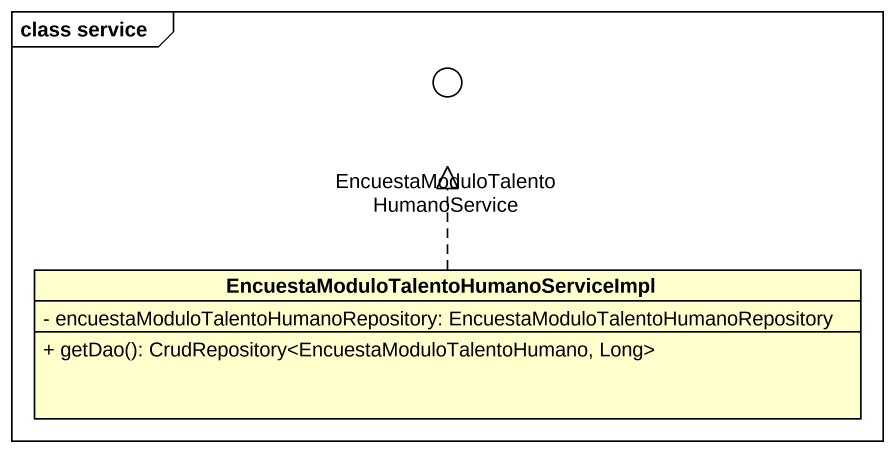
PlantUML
@startuml
mainframe class service
allowmixing
hide circle
hide empty members
skinparam classAttributeIconSize 0
() "EncuestaModuloTalentoHumanoService" as EncuestaModuloTalentoHumanoS
class "EncuestaModuloTalentoHumanoServiceImpl" as EncuestaModuloTalentoHumanoS_2 {
  - encuestaModuloTalentoHumanoRepository: EncuestaModuloTalentoHumanoRepository
  + getDao(): CrudRepository<EncuestaModuloTalentoHumano, Long>
}
EncuestaModuloTalentoHumanoS_2 .up.|> EncuestaModuloTalentoHumanoS
@enduml
